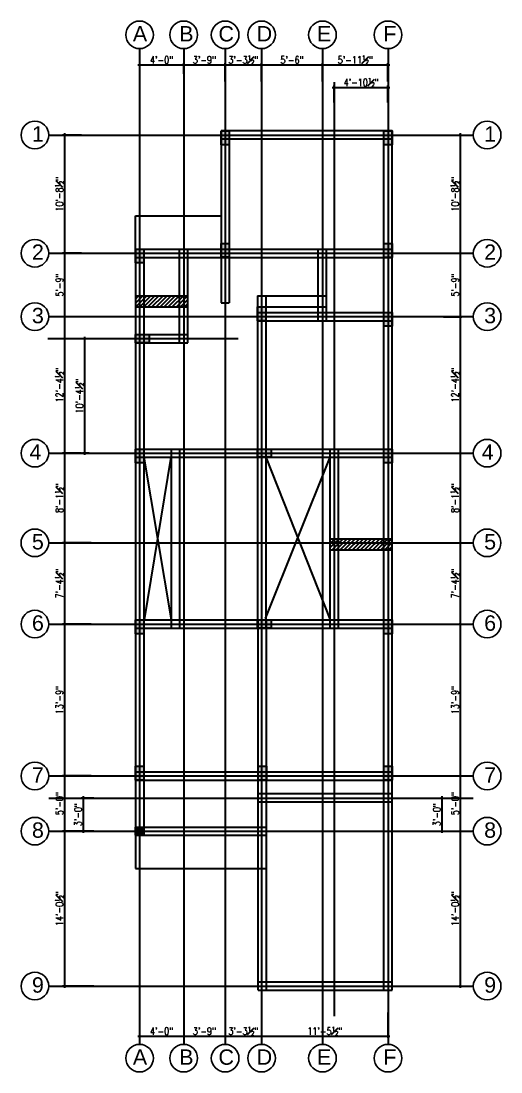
# Model space of a CAD drawing. Header units: inches. Extents: x 3365147 to 3374664, y 1380917 to 1384908.
# Drawn here: x 3368922 to 3369443, y 1382703 to 1383846 of the extents above; entities that cross this region are included whole.
import ezdxf

# ---------------------------------------------------------------- set-up
doc = ezdxf.new("R2010")
doc.units = ezdxf.units.IN
doc.header["$LTSCALE"] = 18
doc.header["$MEASUREMENT"] = 0
doc.header["$PDSIZE"] = -1
doc.layers.add('WALL-00_BC', color=7, linetype='Continuous', lineweight=30)
doc.styles.add('RS', font='romans.shx', dxfattribs={"width": 0.8})
doc.styles.get("Standard").update_dxf_attribs({"font": 'arial.ttf'})
doc.dimstyles.new('Copy of rpn3', dxfattribs={"dimtxt": 8, "dimasz": 2, "dimexe": 2, "dimexo": 1.25, "dimgap": 0.6, "dimtad": 1, "dimdec": 1, "dimzin": 3, "dimdsep": 46, "dimlunit": 4, "dimtxsty": 'RS', "dimblk": 'ARCHTICK', "dimblk1": 'ARCHTICK', "dimblk2": 'ARCHTICK', "dimcen": 7.5, "dimdle": 2, "dimclrd": 5, "dimclre": 5, "dimclrt": 7, "dimadec": 0, "dimazin": 0, "dimtfac": 0.6, "dimtdec": 1, "dimtix": 1, "dimtmove": 1, "dimatfit": 3, "dimldrblk": 'OPEN90', "dimfxl": 0, "dimfrac": 1, "dimtolj": 1, "dimtzin": 0, "dimlwd": -1, "dimlwe": -1, "dimarcsym": 0})
pattern_1 = [(45, (-4490.4643, 3e-09), (-2.2097086912, 2.2097086912), [])]

# ---------------------------------------------------------------- blocks, each defined once
blk = doc.blocks.new('gdfgfdfd')
at = {"layer": 'WALL-00_BC'}
h = blk.add_hatch(color=3, dxfattribs=at)
h.dxf.hatch_style = 1
h.paths.add_polyline_path([(3371811, 1383039.7), (3371820, 1383039.7), (3371820, 1383054.7), (3371811, 1383054.7)])
at = {"layer": 'WALL-00_BC', "color": 3}
blk.add_lwpolyline([(3371811, 1383054.7), (3371820, 1383054.7), (3371820, 1383039.7), (3371811, 1383039.7)], close=True, dxfattribs=at)
blk = doc.blocks.new('adsssadsad')
at = {"layer": 'WALL-00_BC'}
for p in [(-260, 671.7), (-83, 671.7), (-353, 543.2), (-260, 549.2), (-83, 549.1), (-220.4, 480.2), (-83, 474.2), (-353, 325.7), (-83, 325.7), (-353, 139.8), (-83, 139.8), (-353, -19.4), (-219.5, -19.4), (-83, -19.4)]:
    blk.add_blockref('gdfgfdfd', p, dxfattribs=at)
for p, rotation in [((1988418.3, 4755315.8), 270), ((4754645.2, -1988439.6), 90), ((4754645.2, -1988625.5), 90)]:
    blk.add_blockref('gdfgfdfd', p, dxfattribs=dict(at, rotation=rotation))
blk = doc.blocks.new('_ArchTick')
at = {"color": 0, "linetype": 'ByBlock', "const_width": 0.15}
blk.add_lwpolyline([(-0.5, -0.5), (0.5, 0.5)], dxfattribs=at)
blk = doc.blocks.new('*D354')
at = {"layer": 'Defpoints', "color": 0, "transparency": 16777216}
for p in [(3369050.3, 1383799), (3369098.3, 1383799), (3369098.3, 1383798.1)]:
    blk.add_point(p, dxfattribs=at)
at = {"layer": 'WALL-00_BC', "color": 5, "transparency": 16777216}
for p, q in [((3369048.3, 1383798.1), (3369100.3, 1383798.1)), ((3369050.3, 1383797.8), (3369050.3, 1383796.1)), ((3369098.3, 1383797.8), (3369098.3, 1383796.1))]:
    blk.add_line(p, q, dxfattribs=at)
at = {"layer": 'WALL-00_BC', "color": 5, "transparency": 16777216, "xscale": 2, "yscale": 2, "zscale": 2, "rotation": 180}
blk.add_blockref('_ArchTick', (3369050.3, 1383798.1), dxfattribs=at)
at = {"layer": 'WALL-00_BC', "color": 5, "transparency": 16777216, "xscale": 2, "yscale": 2, "zscale": 2}
blk.add_blockref('_ArchTick', (3369098.3, 1383798.1), dxfattribs=at)
at = {"layer": 'WALL-00_BC', "color": 7, "transparency": 16777216, "insert": (3369074.3, 1383803.5), "char_height": 8, "attachment_point": 5, "style": 'RS'}
blk.add_mtext('\\A1;4\'-0"', dxfattribs=at)
blk = doc.blocks.new('_Open90')
at = {"color": 0, "linetype": 'ByBlock', "lineweight": -2}
for p, q in [((0, 0), (-1, 0)), ((-0.5, 0.5), (0, 0)), ((0, 0), (-0.5, -0.5))]:
    blk.add_line(p, q, dxfattribs=at)
blk = doc.blocks.new('*D355')
at = {"layer": 'Defpoints', "color": 0, "transparency": 16777216}
for p in [(3369143.3, 1383798.1), (3369098.3, 1383787.2), (3369143.3, 1383787.2)]:
    blk.add_point(p, dxfattribs=at)
at = {"layer": 'WALL-00_BC', "color": 5, "transparency": 16777216}
for p, q in [((3369098.3, 1383788.5), (3369098.3, 1383800.1)), ((3369143.3, 1383788.5), (3369143.3, 1383800.1)), ((3369096.3, 1383798.1), (3369145.3, 1383798.1))]:
    blk.add_line(p, q, dxfattribs=at)
at = {"layer": 'WALL-00_BC', "color": 5, "transparency": 16777216, "xscale": 2, "yscale": 2, "zscale": 2, "rotation": 180}
blk.add_blockref('_ArchTick', (3369098.3, 1383798.1), dxfattribs=at)
at = {"layer": 'WALL-00_BC', "color": 5, "transparency": 16777216, "xscale": 2, "yscale": 2, "zscale": 2}
blk.add_blockref('_ArchTick', (3369143.3, 1383798.1), dxfattribs=at)
at = {"layer": 'WALL-00_BC', "color": 7, "transparency": 16777216, "insert": (3369120.8, 1383803.5), "char_height": 8, "attachment_point": 5, "style": 'RS'}
blk.add_mtext('\\A1;3\'-9"', dxfattribs=at)
blk = doc.blocks.new('*D356')
at = {"layer": 'Defpoints', "color": 0, "transparency": 16777216}
for p in [(3369182.9, 1383798.1), (3369143.3, 1383778.9), (3369182.9, 1383778.9)]:
    blk.add_point(p, dxfattribs=at)
at = {"layer": 'WALL-00_BC', "color": 5, "transparency": 16777216}
for p, q in [((3369143.3, 1383780.1), (3369143.3, 1383800.1)), ((3369182.9, 1383780.1), (3369182.9, 1383800.1)), ((3369141.3, 1383798.1), (3369184.9, 1383798.1))]:
    blk.add_line(p, q, dxfattribs=at)
at = {"layer": 'WALL-00_BC', "color": 5, "transparency": 16777216, "xscale": 2, "yscale": 2, "zscale": 2, "rotation": 180}
blk.add_blockref('_ArchTick', (3369143.3, 1383798.1), dxfattribs=at)
at = {"layer": 'WALL-00_BC', "color": 5, "transparency": 16777216, "xscale": 2, "yscale": 2, "zscale": 2}
blk.add_blockref('_ArchTick', (3369182.9, 1383798.1), dxfattribs=at)
at = {"layer": 'WALL-00_BC', "color": 7, "transparency": 16777216, "insert": (3369163.1, 1383803.5), "char_height": 8, "attachment_point": 5, "style": 'RS'}
blk.add_mtext('\\A1;3\'-3{\\H0.6x;\\S1#2;}"', dxfattribs=at)
blk = doc.blocks.new('*D357')
at = {"layer": 'Defpoints', "color": 0, "transparency": 16777216}
for p in [(3369249.1, 1383798.1), (3369182.9, 1383778.9), (3369249.1, 1383778.9)]:
    blk.add_point(p, dxfattribs=at)
at = {"layer": 'WALL-00_BC', "color": 5, "transparency": 16777216}
for p, q in [((3369182.9, 1383780.1), (3369182.9, 1383800.1)), ((3369249.1, 1383780.1), (3369249.1, 1383800.1)), ((3369180.9, 1383798.1), (3369251.1, 1383798.1))]:
    blk.add_line(p, q, dxfattribs=at)
at = {"layer": 'WALL-00_BC', "color": 5, "transparency": 16777216, "xscale": 2, "yscale": 2, "zscale": 2, "rotation": 180}
blk.add_blockref('_ArchTick', (3369182.9, 1383798.1), dxfattribs=at)
at = {"layer": 'WALL-00_BC', "color": 5, "transparency": 16777216, "xscale": 2, "yscale": 2, "zscale": 2}
blk.add_blockref('_ArchTick', (3369249.1, 1383798.1), dxfattribs=at)
at = {"layer": 'WALL-00_BC', "color": 7, "transparency": 16777216, "insert": (3369216, 1383803.5), "char_height": 8, "attachment_point": 5, "style": 'RS'}
blk.add_mtext('\\A1;5\'-6"', dxfattribs=at)
blk = doc.blocks.new('*D358')
at = {"layer": 'Defpoints', "color": 0, "transparency": 16777216}
for p in [(3369320.3, 1383798.1), (3369249.1, 1383778.9), (3369320.3, 1383778.9)]:
    blk.add_point(p, dxfattribs=at)
at = {"layer": 'WALL-00_BC', "color": 5, "transparency": 16777216}
for p, q in [((3369249.1, 1383780.1), (3369249.1, 1383800.1)), ((3369320.3, 1383780.1), (3369320.3, 1383800.1)), ((3369247.1, 1383798.1), (3369322.3, 1383798.1))]:
    blk.add_line(p, q, dxfattribs=at)
at = {"layer": 'WALL-00_BC', "color": 5, "transparency": 16777216, "xscale": 2, "yscale": 2, "zscale": 2, "rotation": 180}
blk.add_blockref('_ArchTick', (3369249.1, 1383798.1), dxfattribs=at)
at = {"layer": 'WALL-00_BC', "color": 5, "transparency": 16777216, "xscale": 2, "yscale": 2, "zscale": 2}
blk.add_blockref('_ArchTick', (3369320.3, 1383798.1), dxfattribs=at)
at = {"layer": 'WALL-00_BC', "color": 7, "transparency": 16777216, "insert": (3369284.7, 1383803.5), "char_height": 8, "attachment_point": 5, "style": 'RS'}
blk.add_mtext('\\A1;5\'-11{\\H0.6x;\\S1#2;}"', dxfattribs=at)
blk = doc.blocks.new('*D359')
at = {"layer": 'Defpoints', "color": 0, "transparency": 16777216}
for p in [(3369320.3, 1383773.7), (3369261.8, 1383756.1), (3369320.3, 1383756.1)]:
    blk.add_point(p, dxfattribs=at)
at = {"layer": 'WALL-00_BC', "color": 5, "transparency": 16777216}
for p, q in [((3369259.8, 1383773.7), (3369322.3, 1383773.7)), ((3369261.8, 1383757.3), (3369261.8, 1383775.7)), ((3369320.3, 1383757.3), (3369320.3, 1383775.7))]:
    blk.add_line(p, q, dxfattribs=at)
at = {"layer": 'WALL-00_BC', "color": 5, "transparency": 16777216, "xscale": 2, "yscale": 2, "zscale": 2, "rotation": 180}
blk.add_blockref('_ArchTick', (3369261.8, 1383773.7), dxfattribs=at)
at = {"layer": 'WALL-00_BC', "color": 5, "transparency": 16777216, "xscale": 2, "yscale": 2, "zscale": 2}
blk.add_blockref('_ArchTick', (3369320.3, 1383773.7), dxfattribs=at)
at = {"layer": 'WALL-00_BC', "color": 7, "transparency": 16777216, "insert": (3369291.1, 1383779.1), "char_height": 8, "attachment_point": 5, "style": 'RS'}
blk.add_mtext('\\A1;4\'-10{\\H0.6x;\\S1#2;}"', dxfattribs=at)
blk = doc.blocks.new('*D360')
at = {"layer": 'Defpoints', "color": 0, "transparency": 16777216}
for p in [(3369050.3, 1382753.2), (3369098.3, 1382753.2), (3369098.3, 1382741.9)]:
    blk.add_point(p, dxfattribs=at)
at = {"layer": 'WALL-00_BC', "color": 5, "transparency": 16777216}
for p, q in [((3369050.3, 1382751.9), (3369050.3, 1382739.9)), ((3369098.3, 1382751.9), (3369098.3, 1382739.9)), ((3369048.3, 1382741.9), (3369100.3, 1382741.9))]:
    blk.add_line(p, q, dxfattribs=at)
at = {"layer": 'WALL-00_BC', "color": 5, "transparency": 16777216, "xscale": 2, "yscale": 2, "zscale": 2, "rotation": 180}
blk.add_blockref('_ArchTick', (3369050.3, 1382741.9), dxfattribs=at)
at = {"layer": 'WALL-00_BC', "color": 5, "transparency": 16777216, "xscale": 2, "yscale": 2, "zscale": 2}
blk.add_blockref('_ArchTick', (3369098.3, 1382741.9), dxfattribs=at)
at = {"layer": 'WALL-00_BC', "color": 7, "transparency": 16777216, "insert": (3369074.3, 1382747.3), "char_height": 8, "attachment_point": 5, "style": 'RS'}
blk.add_mtext('\\A1;4\'-0"', dxfattribs=at)
blk = doc.blocks.new('*D361')
at = {"layer": 'Defpoints', "color": 0, "transparency": 16777216}
for p in [(3369098.3, 1382764.7), (3369143.3, 1382764.7), (3369143.3, 1382741.9)]:
    blk.add_point(p, dxfattribs=at)
at = {"layer": 'WALL-00_BC', "color": 5, "transparency": 16777216}
for p, q in [((3369098.3, 1382763.5), (3369098.3, 1382739.9)), ((3369143.3, 1382763.5), (3369143.3, 1382739.9)), ((3369096.3, 1382741.9), (3369145.3, 1382741.9))]:
    blk.add_line(p, q, dxfattribs=at)
at = {"layer": 'WALL-00_BC', "color": 5, "transparency": 16777216, "xscale": 2, "yscale": 2, "zscale": 2, "rotation": 180}
blk.add_blockref('_ArchTick', (3369098.3, 1382741.9), dxfattribs=at)
at = {"layer": 'WALL-00_BC', "color": 5, "transparency": 16777216, "xscale": 2, "yscale": 2, "zscale": 2}
blk.add_blockref('_ArchTick', (3369143.3, 1382741.9), dxfattribs=at)
at = {"layer": 'WALL-00_BC', "color": 7, "transparency": 16777216, "insert": (3369120.8, 1382747.3), "char_height": 8, "attachment_point": 5, "style": 'RS'}
blk.add_mtext('\\A1;3\'-9"', dxfattribs=at)
blk = doc.blocks.new('*D362')
at = {"layer": 'Defpoints', "color": 0, "transparency": 16777216}
for p in [(3369143.3, 1382770.5), (3369182.9, 1382770.5), (3369182.9, 1382741.9)]:
    blk.add_point(p, dxfattribs=at)
at = {"layer": 'WALL-00_BC', "color": 5, "transparency": 16777216}
for p, q in [((3369143.3, 1382769.2), (3369143.3, 1382739.9)), ((3369182.9, 1382769.2), (3369182.9, 1382739.9)), ((3369141.3, 1382741.9), (3369184.9, 1382741.9))]:
    blk.add_line(p, q, dxfattribs=at)
at = {"layer": 'WALL-00_BC', "color": 5, "transparency": 16777216, "xscale": 2, "yscale": 2, "zscale": 2, "rotation": 180}
blk.add_blockref('_ArchTick', (3369143.3, 1382741.9), dxfattribs=at)
at = {"layer": 'WALL-00_BC', "color": 5, "transparency": 16777216, "xscale": 2, "yscale": 2, "zscale": 2}
blk.add_blockref('_ArchTick', (3369182.9, 1382741.9), dxfattribs=at)
at = {"layer": 'WALL-00_BC', "color": 7, "transparency": 16777216, "insert": (3369163.1, 1382747.3), "char_height": 8, "attachment_point": 5, "style": 'RS'}
blk.add_mtext('\\A1;3\'-3{\\H0.6x;\\S1#2;}"', dxfattribs=at)
blk = doc.blocks.new('*D363')
at = {"layer": 'Defpoints', "color": 0, "transparency": 16777216}
for p in [(3369182.9, 1382769), (3369320.3, 1382769), (3369320.3, 1382741.9)]:
    blk.add_point(p, dxfattribs=at)
at = {"layer": 'WALL-00_BC', "color": 5, "transparency": 16777216}
for p, q in [((3369182.9, 1382767.7), (3369182.9, 1382739.9)), ((3369320.3, 1382767.7), (3369320.3, 1382739.9)), ((3369180.9, 1382741.9), (3369322.3, 1382741.9))]:
    blk.add_line(p, q, dxfattribs=at)
at = {"layer": 'WALL-00_BC', "color": 5, "transparency": 16777216, "xscale": 2, "yscale": 2, "zscale": 2, "rotation": 180}
blk.add_blockref('_ArchTick', (3369182.9, 1382741.9), dxfattribs=at)
at = {"layer": 'WALL-00_BC', "color": 5, "transparency": 16777216, "xscale": 2, "yscale": 2, "zscale": 2}
blk.add_blockref('_ArchTick', (3369320.3, 1382741.9), dxfattribs=at)
at = {"layer": 'WALL-00_BC', "color": 7, "transparency": 16777216, "insert": (3369251.6, 1382747.3), "char_height": 8, "attachment_point": 5, "style": 'RS'}
blk.add_mtext('\\A1;11\'-5{\\H0.6x;\\S1#2;}"', dxfattribs=at)
blk = doc.blocks.new('*D364')
at = {"layer": 'Defpoints', "color": 0, "transparency": 16777216}
for p in [(3368988.4, 1383721.9), (3368968.7, 1383593.3), (3368988.4, 1383593.3)]:
    blk.add_point(p, dxfattribs=at)
at = {"layer": 'WALL-00_BC', "color": 5, "transparency": 16777216}
for p, q in [((3368987.1, 1383721.9), (3368966.7, 1383721.9)), ((3368968.7, 1383723.9), (3368968.7, 1383591.3)), ((3368987.1, 1383593.3), (3368966.7, 1383593.3))]:
    blk.add_line(p, q, dxfattribs=at)
at = {"layer": 'WALL-00_BC', "color": 5, "transparency": 16777216, "xscale": 2, "yscale": 2, "zscale": 2}
for p, rotation in [((3368968.7, 1383721.9), 90), ((3368968.7, 1383593.3), 270)]:
    blk.add_blockref('_ArchTick', p, dxfattribs=dict(at, rotation=rotation))
at = {"layer": 'WALL-00_BC', "color": 7, "transparency": 16777216, "insert": (3368963.3, 1383657.6), "char_height": 8, "attachment_point": 5, "rotation": 90, "style": 'RS'}
blk.add_mtext('\\A1;10\'-8{\\H0.6x;\\S1#2;}"', dxfattribs=at)
blk = doc.blocks.new('*D365')
at = {"layer": 'Defpoints', "color": 0, "transparency": 16777216}
for p in [(3368988.4, 1383593.3), (3368968.7, 1383524.3), (3368988.4, 1383524.3)]:
    blk.add_point(p, dxfattribs=at)
at = {"layer": 'WALL-00_BC', "color": 5, "transparency": 16777216}
for p, q in [((3368968.7, 1383595.3), (3368968.7, 1383522.3)), ((3368987.1, 1383593.3), (3368966.7, 1383593.3)), ((3368987.1, 1383524.3), (3368966.7, 1383524.3))]:
    blk.add_line(p, q, dxfattribs=at)
at = {"layer": 'WALL-00_BC', "color": 5, "transparency": 16777216, "xscale": 2, "yscale": 2, "zscale": 2}
for p, rotation in [((3368968.7, 1383593.3), 90), ((3368968.7, 1383524.3), 270)]:
    blk.add_blockref('_ArchTick', p, dxfattribs=dict(at, rotation=rotation))
at = {"layer": 'WALL-00_BC', "color": 7, "transparency": 16777216, "insert": (3368963.4, 1383558.8), "char_height": 8, "attachment_point": 5, "rotation": 90, "style": 'RS'}
blk.add_mtext('\\A1;5\'-9"', dxfattribs=at)
blk = doc.blocks.new('*D366')
at = {"layer": 'Defpoints', "color": 0, "transparency": 16777216}
for p in [(3368988.4, 1383524.3), (3368968.7, 1383375.9), (3368988.4, 1383375.9)]:
    blk.add_point(p, dxfattribs=at)
at = {"layer": 'WALL-00_BC', "color": 5, "transparency": 16777216}
for p, q in [((3368968.7, 1383526.3), (3368968.7, 1383373.9)), ((3368987.1, 1383524.3), (3368966.7, 1383524.3)), ((3368987.1, 1383375.9), (3368966.7, 1383375.9))]:
    blk.add_line(p, q, dxfattribs=at)
at = {"layer": 'WALL-00_BC', "color": 5, "transparency": 16777216, "xscale": 2, "yscale": 2, "zscale": 2}
for p, rotation in [((3368968.7, 1383524.3), 90), ((3368968.7, 1383375.9), 270)]:
    blk.add_blockref('_ArchTick', p, dxfattribs=dict(at, rotation=rotation))
at = {"layer": 'WALL-00_BC', "color": 7, "transparency": 16777216, "insert": (3368963.3, 1383450.1), "char_height": 8, "attachment_point": 5, "rotation": 90, "style": 'RS'}
blk.add_mtext('\\A1;12\'-4{\\H0.6x;\\S1#2;}"', dxfattribs=at)
blk = doc.blocks.new('*D367')
at = {"layer": 'Defpoints', "color": 0, "transparency": 16777216}
for p in [(3368988.4, 1383375.9), (3368968.7, 1383278.4), (3368988.4, 1383278.4)]:
    blk.add_point(p, dxfattribs=at)
at = {"layer": 'WALL-00_BC', "color": 5, "transparency": 16777216}
for p, q in [((3368968.7, 1383377.9), (3368968.7, 1383276.4)), ((3368987.1, 1383375.9), (3368966.7, 1383375.9)), ((3368987.1, 1383278.4), (3368966.7, 1383278.4))]:
    blk.add_line(p, q, dxfattribs=at)
at = {"layer": 'WALL-00_BC', "color": 5, "transparency": 16777216, "xscale": 2, "yscale": 2, "zscale": 2}
for p, rotation in [((3368968.7, 1383375.9), 90), ((3368968.7, 1383278.4), 270)]:
    blk.add_blockref('_ArchTick', p, dxfattribs=dict(at, rotation=rotation))
at = {"layer": 'WALL-00_BC', "color": 7, "transparency": 16777216, "insert": (3368963.3, 1383327.1), "char_height": 8, "attachment_point": 5, "rotation": 90, "style": 'RS'}
blk.add_mtext('\\A1;8\'-1{\\H0.6x;\\S1#2;}"', dxfattribs=at)
blk = doc.blocks.new('*D368')
at = {"layer": 'Defpoints', "color": 0, "transparency": 16777216}
for p in [(3368996.7, 1383500.4), (3368990.4, 1383375.9), (3368996.7, 1383375.9)]:
    blk.add_point(p, dxfattribs=at)
at = {"layer": 'WALL-00_BC', "color": 5, "transparency": 16777216}
for p, q in [((3368995.4, 1383500.4), (3368988.4, 1383500.4)), ((3368990.4, 1383502.4), (3368990.4, 1383373.9)), ((3368995.4, 1383375.9), (3368988.4, 1383375.9))]:
    blk.add_line(p, q, dxfattribs=at)
at = {"layer": 'WALL-00_BC', "color": 5, "transparency": 16777216, "xscale": 2, "yscale": 2, "zscale": 2}
for p, rotation in [((3368990.4, 1383500.4), 90), ((3368990.4, 1383375.9), 270)]:
    blk.add_blockref('_ArchTick', p, dxfattribs=dict(at, rotation=rotation))
at = {"layer": 'WALL-00_BC', "color": 7, "transparency": 16777216, "insert": (3368985, 1383438.1), "char_height": 8, "attachment_point": 5, "rotation": 90, "style": 'RS'}
blk.add_mtext('\\A1;10\'-4{\\H0.6x;\\S1#2;}"', dxfattribs=at)
blk = doc.blocks.new('*D369')
at = {"layer": 'Defpoints', "color": 0, "transparency": 16777216}
for p in [(3368999, 1383278.4), (3368968.7, 1383190), (3368999, 1383190)]:
    blk.add_point(p, dxfattribs=at)
at = {"layer": 'WALL-00_BC', "color": 5, "transparency": 16777216}
for p, q in [((3368997.7, 1383278.4), (3368966.7, 1383278.4)), ((3368968.7, 1383280.4), (3368968.7, 1383188)), ((3368997.7, 1383190), (3368966.7, 1383190))]:
    blk.add_line(p, q, dxfattribs=at)
at = {"layer": 'WALL-00_BC', "color": 5, "transparency": 16777216, "xscale": 2, "yscale": 2, "zscale": 2}
for p, rotation in [((3368968.7, 1383278.4), 90), ((3368968.7, 1383190), 270)]:
    blk.add_blockref('_ArchTick', p, dxfattribs=dict(at, rotation=rotation))
at = {"layer": 'WALL-00_BC', "color": 7, "transparency": 16777216, "insert": (3368963.3, 1383234.2), "char_height": 8, "attachment_point": 5, "rotation": 90, "style": 'RS'}
blk.add_mtext('\\A1;7\'-4{\\H0.6x;\\S1#2;}"', dxfattribs=at)
blk = doc.blocks.new('*D370')
at = {"layer": 'Defpoints', "color": 0, "transparency": 16777216}
for p in [(3368999, 1383190), (3368968.7, 1383024.8), (3368999, 1383024.8)]:
    blk.add_point(p, dxfattribs=at)
at = {"layer": 'WALL-00_BC', "color": 5, "transparency": 16777216}
for p, q in [((3368997.7, 1383190), (3368966.7, 1383190)), ((3368968.7, 1383192), (3368968.7, 1383022.8)), ((3368997.7, 1383024.8), (3368966.7, 1383024.8))]:
    blk.add_line(p, q, dxfattribs=at)
at = {"layer": 'WALL-00_BC', "color": 5, "transparency": 16777216, "xscale": 2, "yscale": 2, "zscale": 2}
for p, rotation in [((3368968.7, 1383190), 90), ((3368968.7, 1383024.8), 270)]:
    blk.add_blockref('_ArchTick', p, dxfattribs=dict(at, rotation=rotation))
at = {"layer": 'WALL-00_BC', "color": 7, "transparency": 16777216, "insert": (3368963.4, 1383107.4), "char_height": 8, "attachment_point": 5, "rotation": 90, "style": 'RS'}
blk.add_mtext('\\A1;13\'-9"', dxfattribs=at)
blk = doc.blocks.new('*D371')
at = {"layer": 'Defpoints', "color": 0, "transparency": 16777216}
for p in [(3368999, 1383024.8), (3368968.7, 1382964.8), (3368999, 1382964.8)]:
    blk.add_point(p, dxfattribs=at)
at = {"layer": 'WALL-00_BC', "color": 5, "transparency": 16777216}
for p, q in [((3368997.7, 1383024.8), (3368966.7, 1383024.8)), ((3368968.7, 1383026.8), (3368968.7, 1382962.8)), ((3368997.7, 1382964.8), (3368966.7, 1382964.8))]:
    blk.add_line(p, q, dxfattribs=at)
at = {"layer": 'WALL-00_BC', "color": 5, "transparency": 16777216, "xscale": 2, "yscale": 2, "zscale": 2}
for p, rotation in [((3368968.7, 1383024.8), 90), ((3368968.7, 1382964.8), 270)]:
    blk.add_blockref('_ArchTick', p, dxfattribs=dict(at, rotation=rotation))
at = {"layer": 'WALL-00_BC', "color": 7, "transparency": 16777216, "insert": (3368963.4, 1382994.8), "char_height": 8, "attachment_point": 5, "rotation": 90, "style": 'RS'}
blk.add_mtext('\\A1;5\'-0"', dxfattribs=at)
blk = doc.blocks.new('*D372')
at = {"layer": 'Defpoints', "color": 0, "transparency": 16777216}
for p in [(3369001.8, 1383000.8), (3368988.9, 1382964.8), (3369001.8, 1382964.8)]:
    blk.add_point(p, dxfattribs=at)
at = {"layer": 'WALL-00_BC', "color": 5, "transparency": 16777216}
for p, q in [((3369000.5, 1383000.8), (3368986.9, 1383000.8)), ((3368988.9, 1383002.8), (3368988.9, 1382962.8)), ((3369000.5, 1382964.8), (3368986.9, 1382964.8))]:
    blk.add_line(p, q, dxfattribs=at)
at = {"layer": 'WALL-00_BC', "color": 5, "transparency": 16777216, "xscale": 2, "yscale": 2, "zscale": 2}
for p, rotation in [((3368988.9, 1383000.8), 90), ((3368988.9, 1382964.8), 270)]:
    blk.add_blockref('_ArchTick', p, dxfattribs=dict(at, rotation=rotation))
at = {"layer": 'WALL-00_BC', "color": 7, "transparency": 16777216, "insert": (3368983.5, 1382982.8), "char_height": 8, "attachment_point": 5, "rotation": 90, "style": 'RS'}
blk.add_mtext('\\A1;3\'-0"', dxfattribs=at)
blk = doc.blocks.new('*D373')
at = {"layer": 'Defpoints', "color": 0, "transparency": 16777216}
for p in [(3369001.8, 1382964.8), (3368968.7, 1382796.3), (3369001.8, 1382796.3)]:
    blk.add_point(p, dxfattribs=at)
at = {"layer": 'WALL-00_BC', "color": 5, "transparency": 16777216}
for p, q in [((3368968.7, 1382966.8), (3368968.7, 1382794.3)), ((3369000.5, 1382964.8), (3368966.7, 1382964.8)), ((3369000.5, 1382796.3), (3368966.7, 1382796.3))]:
    blk.add_line(p, q, dxfattribs=at)
at = {"layer": 'WALL-00_BC', "color": 5, "transparency": 16777216, "xscale": 2, "yscale": 2, "zscale": 2}
for p, rotation in [((3368968.7, 1382964.8), 90), ((3368968.7, 1382796.3), 270)]:
    blk.add_blockref('_ArchTick', p, dxfattribs=dict(at, rotation=rotation))
at = {"layer": 'WALL-00_BC', "color": 7, "transparency": 16777216, "insert": (3368963.3, 1382880.6), "char_height": 8, "attachment_point": 5, "rotation": 90, "style": 'RS'}
blk.add_mtext('\\A1;14\'-0{\\H0.6x;\\S1#2;}"', dxfattribs=at)
blk = doc.blocks.new('*D374')
at = {"layer": 'Defpoints', "color": 0, "transparency": 16777216}
for p in [(3369379.4, 1383721.9), (3369379.4, 1383593.3), (3369398.6, 1383593.3)]:
    blk.add_point(p, dxfattribs=at)
at = {"layer": 'WALL-00_BC', "color": 5, "transparency": 16777216}
for p, q in [((3369380.7, 1383721.9), (3369400.6, 1383721.9)), ((3369398.6, 1383723.9), (3369398.6, 1383591.3)), ((3369380.7, 1383593.3), (3369400.6, 1383593.3))]:
    blk.add_line(p, q, dxfattribs=at)
at = {"layer": 'WALL-00_BC', "color": 5, "transparency": 16777216, "xscale": 2, "yscale": 2, "zscale": 2}
for p, rotation in [((3369398.6, 1383721.9), 90), ((3369398.6, 1383593.3), 270)]:
    blk.add_blockref('_ArchTick', p, dxfattribs=dict(at, rotation=rotation))
at = {"layer": 'WALL-00_BC', "color": 7, "transparency": 16777216, "insert": (3369393.2, 1383657.6), "char_height": 8, "attachment_point": 5, "rotation": 90, "style": 'RS'}
blk.add_mtext('\\A1;10\'-8{\\H0.6x;\\S1#2;}"', dxfattribs=at)
blk = doc.blocks.new('*D375')
at = {"layer": 'Defpoints', "color": 0, "transparency": 16777216}
for p in [(3369379.4, 1383593.3), (3369379.4, 1383524.3), (3369398.6, 1383524.3)]:
    blk.add_point(p, dxfattribs=at)
at = {"layer": 'WALL-00_BC', "color": 5, "transparency": 16777216}
for p, q in [((3369398.6, 1383595.3), (3369398.6, 1383522.3)), ((3369380.7, 1383593.3), (3369400.6, 1383593.3)), ((3369380.7, 1383524.3), (3369400.6, 1383524.3))]:
    blk.add_line(p, q, dxfattribs=at)
at = {"layer": 'WALL-00_BC', "color": 5, "transparency": 16777216, "xscale": 2, "yscale": 2, "zscale": 2}
for p, rotation in [((3369398.6, 1383593.3), 90), ((3369398.6, 1383524.3), 270)]:
    blk.add_blockref('_ArchTick', p, dxfattribs=dict(at, rotation=rotation))
at = {"layer": 'WALL-00_BC', "color": 7, "transparency": 16777216, "insert": (3369393.3, 1383558.8), "char_height": 8, "attachment_point": 5, "rotation": 90, "style": 'RS'}
blk.add_mtext('\\A1;5\'-9"', dxfattribs=at)
blk = doc.blocks.new('*D376')
at = {"layer": 'Defpoints', "color": 0, "transparency": 16777216}
for p in [(3369379.4, 1383524.3), (3369379.4, 1383375.9), (3369398.6, 1383375.9)]:
    blk.add_point(p, dxfattribs=at)
at = {"layer": 'WALL-00_BC', "color": 5, "transparency": 16777216}
for p, q in [((3369398.6, 1383526.3), (3369398.6, 1383373.9)), ((3369380.7, 1383524.3), (3369400.6, 1383524.3)), ((3369380.7, 1383375.9), (3369400.6, 1383375.9))]:
    blk.add_line(p, q, dxfattribs=at)
at = {"layer": 'WALL-00_BC', "color": 5, "transparency": 16777216, "xscale": 2, "yscale": 2, "zscale": 2}
for p, rotation in [((3369398.6, 1383524.3), 90), ((3369398.6, 1383375.9), 270)]:
    blk.add_blockref('_ArchTick', p, dxfattribs=dict(at, rotation=rotation))
at = {"layer": 'WALL-00_BC', "color": 7, "transparency": 16777216, "insert": (3369393.2, 1383450.1), "char_height": 8, "attachment_point": 5, "rotation": 90, "style": 'RS'}
blk.add_mtext('\\A1;12\'-4{\\H0.6x;\\S1#2;}"', dxfattribs=at)
blk = doc.blocks.new('*D377')
at = {"layer": 'Defpoints', "color": 0, "transparency": 16777216}
for p in [(3369372.5, 1383375.9), (3369372.5, 1383278.4), (3369398.6, 1383278.4)]:
    blk.add_point(p, dxfattribs=at)
at = {"layer": 'WALL-00_BC', "color": 5, "transparency": 16777216}
for p, q in [((3369398.6, 1383377.9), (3369398.6, 1383276.4)), ((3369373.8, 1383375.9), (3369400.6, 1383375.9)), ((3369373.8, 1383278.4), (3369400.6, 1383278.4))]:
    blk.add_line(p, q, dxfattribs=at)
at = {"layer": 'WALL-00_BC', "color": 5, "transparency": 16777216, "xscale": 2, "yscale": 2, "zscale": 2}
for p, rotation in [((3369398.6, 1383375.9), 90), ((3369398.6, 1383278.4), 270)]:
    blk.add_blockref('_ArchTick', p, dxfattribs=dict(at, rotation=rotation))
at = {"layer": 'WALL-00_BC', "color": 7, "transparency": 16777216, "insert": (3369393.2, 1383327.1), "char_height": 8, "attachment_point": 5, "rotation": 90, "style": 'RS'}
blk.add_mtext('\\A1;8\'-1{\\H0.6x;\\S1#2;}"', dxfattribs=at)
blk = doc.blocks.new('*D378')
at = {"layer": 'Defpoints', "color": 0, "transparency": 16777216}
for p in [(3369372.5, 1383278.4), (3369372.5, 1383190), (3369398.6, 1383190)]:
    blk.add_point(p, dxfattribs=at)
at = {"layer": 'WALL-00_BC', "color": 5, "transparency": 16777216}
for p, q in [((3369373.8, 1383278.4), (3369400.6, 1383278.4)), ((3369398.6, 1383280.4), (3369398.6, 1383188)), ((3369373.8, 1383190), (3369400.6, 1383190))]:
    blk.add_line(p, q, dxfattribs=at)
at = {"layer": 'WALL-00_BC', "color": 5, "transparency": 16777216, "xscale": 2, "yscale": 2, "zscale": 2}
for p, rotation in [((3369398.6, 1383278.4), 90), ((3369398.6, 1383190), 270)]:
    blk.add_blockref('_ArchTick', p, dxfattribs=dict(at, rotation=rotation))
at = {"layer": 'WALL-00_BC', "color": 7, "transparency": 16777216, "insert": (3369393.2, 1383234.2), "char_height": 8, "attachment_point": 5, "rotation": 90, "style": 'RS'}
blk.add_mtext('\\A1;7\'-4{\\H0.6x;\\S1#2;}"', dxfattribs=at)
blk = doc.blocks.new('*D379')
at = {"layer": 'Defpoints', "color": 0, "transparency": 16777216}
for p in [(3369372.5, 1383190), (3369372.5, 1383024.8), (3369398.6, 1383024.8)]:
    blk.add_point(p, dxfattribs=at)
at = {"layer": 'WALL-00_BC', "color": 5, "transparency": 16777216}
for p, q in [((3369373.8, 1383190), (3369400.6, 1383190)), ((3369398.6, 1383192), (3369398.6, 1383022.8)), ((3369373.8, 1383024.8), (3369400.6, 1383024.8))]:
    blk.add_line(p, q, dxfattribs=at)
at = {"layer": 'WALL-00_BC', "color": 5, "transparency": 16777216, "xscale": 2, "yscale": 2, "zscale": 2}
for p, rotation in [((3369398.6, 1383190), 90), ((3369398.6, 1383024.8), 270)]:
    blk.add_blockref('_ArchTick', p, dxfattribs=dict(at, rotation=rotation))
at = {"layer": 'WALL-00_BC', "color": 7, "transparency": 16777216, "insert": (3369393.3, 1383107.4), "char_height": 8, "attachment_point": 5, "rotation": 90, "style": 'RS'}
blk.add_mtext('\\A1;13\'-9"', dxfattribs=at)
blk = doc.blocks.new('*D380')
at = {"layer": 'Defpoints', "color": 0, "transparency": 16777216}
for p in [(3369372.5, 1383024.8), (3369372.5, 1382964.8), (3369398.6, 1382964.8)]:
    blk.add_point(p, dxfattribs=at)
at = {"layer": 'WALL-00_BC', "color": 5, "transparency": 16777216}
for p, q in [((3369373.8, 1383024.8), (3369400.6, 1383024.8)), ((3369398.6, 1383026.8), (3369398.6, 1382962.8)), ((3369373.8, 1382964.8), (3369400.6, 1382964.8))]:
    blk.add_line(p, q, dxfattribs=at)
at = {"layer": 'WALL-00_BC', "color": 5, "transparency": 16777216, "xscale": 2, "yscale": 2, "zscale": 2}
for p, rotation in [((3369398.6, 1383024.8), 90), ((3369398.6, 1382964.8), 270)]:
    blk.add_blockref('_ArchTick', p, dxfattribs=dict(at, rotation=rotation))
at = {"layer": 'WALL-00_BC', "color": 7, "transparency": 16777216, "insert": (3369393.3, 1382994.8), "char_height": 8, "attachment_point": 5, "rotation": 90, "style": 'RS'}
blk.add_mtext('\\A1;5\'-0"', dxfattribs=at)
blk = doc.blocks.new('*D381')
at = {"layer": 'Defpoints', "color": 0, "transparency": 16777216}
for p in [(3369362.2, 1383000.8), (3369362.2, 1382964.8), (3369378.7, 1382964.8)]:
    blk.add_point(p, dxfattribs=at)
at = {"layer": 'WALL-00_BC', "color": 5, "transparency": 16777216}
for p, q in [((3369363.4, 1383000.8), (3369380.7, 1383000.8)), ((3369378.7, 1383002.8), (3369378.7, 1382962.8)), ((3369363.4, 1382964.8), (3369380.7, 1382964.8))]:
    blk.add_line(p, q, dxfattribs=at)
at = {"layer": 'WALL-00_BC', "color": 5, "transparency": 16777216, "xscale": 2, "yscale": 2, "zscale": 2}
for p, rotation in [((3369378.7, 1383000.8), 90), ((3369378.7, 1382964.8), 270)]:
    blk.add_blockref('_ArchTick', p, dxfattribs=dict(at, rotation=rotation))
at = {"layer": 'WALL-00_BC', "color": 7, "transparency": 16777216, "insert": (3369373.4, 1382982.8), "char_height": 8, "attachment_point": 5, "rotation": 90, "style": 'RS'}
blk.add_mtext('\\A1;3\'-0"', dxfattribs=at)
blk = doc.blocks.new('*D382')
at = {"layer": 'Defpoints', "color": 0, "transparency": 16777216}
for p in [(3369362.2, 1382964.8), (3369362.2, 1382796.3), (3369398.6, 1382796.3)]:
    blk.add_point(p, dxfattribs=at)
at = {"layer": 'WALL-00_BC', "color": 5, "transparency": 16777216}
for p, q in [((3369398.6, 1382966.8), (3369398.6, 1382794.3)), ((3369363.4, 1382964.8), (3369400.6, 1382964.8)), ((3369363.4, 1382796.3), (3369400.6, 1382796.3))]:
    blk.add_line(p, q, dxfattribs=at)
at = {"layer": 'WALL-00_BC', "color": 5, "transparency": 16777216, "xscale": 2, "yscale": 2, "zscale": 2}
for p, rotation in [((3369398.6, 1382964.8), 90), ((3369398.6, 1382796.3), 270)]:
    blk.add_blockref('_ArchTick', p, dxfattribs=dict(at, rotation=rotation))
at = {"layer": 'WALL-00_BC', "color": 7, "transparency": 16777216, "insert": (3369393.2, 1382880.6), "char_height": 8, "attachment_point": 5, "rotation": 90, "style": 'RS'}
blk.add_mtext('\\A1;14\'-0{\\H0.6x;\\S1#2;}"', dxfattribs=at)

msp = doc.modelspace()

# ---------------------------------------------------------------- hatches: boundary and pattern name
at = {"layer": 'WALL-00_BC'}
h = msp.add_hatch(dxfattribs=at)
h.set_pattern_fill('ANSI31', color=3, scale=25)
h.set_pattern_definition(pattern_1)
h.paths.add_polyline_path([(3369045.83476, 1383534.85708), (3369050.33475, 1383534.85708), (3369050.33475, 1383546.85708), (3369045.83476, 1383546.85708)])
h.paths.add_polyline_path([(3369050.33475, 1383534.85708), (3369054.83476, 1383534.85708), (3369054.83476, 1383546.85708), (3369050.33475, 1383546.85708)])
h.paths.add_polyline_path([(3369093.82772, 1383534.85708), (3369093.82556, 1383546.85708), (3369054.83476, 1383546.85708), (3369054.83476, 1383534.85708)])
h.paths.add_polyline_path([(3369093.82772, 1383534.85708), (3369098.31636, 1383534.85708), (3369098.31636, 1383546.85708), (3369093.82556, 1383546.85708)])
h.paths.add_polyline_path([(3369102.82556, 1383546.85708), (3369098.31636, 1383546.85708), (3369098.31636, 1383534.85708), (3369102.82772, 1383534.85708)])
h = msp.add_hatch(dxfattribs=at)
h.set_pattern_fill('ANSI31', color=3, scale=25)
h.set_pattern_definition(pattern_1)
h.paths.add_polyline_path([(3369261.83475, 1383278.38829), (3369261.83475, 1383282.86877), (3369257.33475, 1383282.86726), (3369257.33475, 1383278.38829)])
h.paths.add_polyline_path([(3369257.33475, 1383270.86726), (3369261.83475, 1383270.86877), (3369261.83475, 1383278.38829), (3369257.33475, 1383278.38829)])
h.paths.add_polyline_path([(3369261.83475, 1383270.86877), (3369266.33475, 1383270.87028), (3369266.33475, 1383278.38829), (3369261.83475, 1383278.38829)])
h.paths.add_polyline_path([(3369266.33475, 1383282.87028), (3369261.83475, 1383282.86877), (3369261.83475, 1383278.38829), (3369266.33475, 1383278.38829)])
h.paths.add_polyline_path([(3369266.33475, 1383282.87028), (3369266.33475, 1383278.38829), (3369315.83475, 1383278.38829), (3369315.83475, 1383282.8869)])
h.paths.add_polyline_path([(3369315.83475, 1383270.8869), (3369315.83475, 1383278.38829), (3369266.33475, 1383278.38829), (3369266.33475, 1383270.87028)])
h.paths.add_polyline_path([(3369315.83475, 1383278.38829), (3369320.33475, 1383278.38829), (3369320.33475, 1383282.88841), (3369315.83475, 1383282.8869)])
h.paths.add_polyline_path([(3369320.33475, 1383278.38829), (3369324.83475, 1383278.38829), (3369324.83475, 1383282.88992), (3369320.33475, 1383282.88841)])
h.paths.add_polyline_path([(3369320.33475, 1383270.88841), (3369324.83475, 1383270.88992), (3369324.83475, 1383278.38829), (3369320.33475, 1383278.38829)])
h.paths.add_polyline_path([(3369320.33475, 1383278.38829), (3369315.83475, 1383278.38829), (3369315.83475, 1383270.8869), (3369320.33475, 1383270.88841)])
h = msp.add_hatch(color=1, dxfattribs=at)
h.dxf.hatch_style = 1
h.paths.add_polyline_path([(3369045.83476, 1382969.28604), (3369045.83476, 1382960.28604), (3369054.83476, 1382960.28604), (3369054.83476, 1382969.28604)])

# ---------------------------------------------------------------- linework, layer by layer
at = {"color": 3, "lineweight": 25}
for centre in [(3369050.33475, 1383830.85649), (3369098.31636, 1383830.85649), (3369143.33475, 1383830.85649), (3369182.8992, 1383830.85649), (3369249.08475, 1383830.85649), (3369320.33475, 1383830.85649), (3368936.59634, 1383721.87027), (3369428.0305, 1383721.87027), (3368936.59634, 1383593.34447), (3369428.0305, 1383593.34447), (3368936.59634, 1383524.34285), (3369428.0305, 1383524.34285), (3368936.59634, 1383375.86806), (3369428.0305, 1383375.86806), (3368936.56666, 1383278.38829), (3369428.00082, 1383278.38829), (3368936.59634, 1383189.96785), (3369428.0305, 1383189.96785), (3368936.59634, 1383024.80427), (3369428.0305, 1383024.80427), (3368936.59634, 1382964.78441), (3369428.0305, 1382964.78441), (3368936.59634, 1382796.31568), (3369428.0305, 1382796.31568), (3369050.33475, 1382717.90783), (3369098.31636, 1382717.90783), (3369143.33475, 1382717.90783), (3369182.8992, 1382717.90783), (3369249.08475, 1382717.90783), (3369320.33475, 1382717.90783)]:
    msp.add_circle(centre, 15.02259, dxfattribs=at)
at = {"layer": 'WALL-00_BC', "color": 8}
for p, q in [((3369050.33475, 1383815.8339), (3369050.33475, 1382732.93042)), ((3369098.31636, 1383815.8339), (3369098.31636, 1382732.93042)), ((3369143.33475, 1383815.8339), (3369143.33475, 1382732.93042)), ((3369182.8992, 1383815.8339), (3369182.8992, 1382732.93042)), ((3369249.08475, 1383815.8339), (3369249.08475, 1382732.93042)), ((3369320.33475, 1383815.8339), (3369320.33475, 1382732.93042)), ((3369261.83475, 1383779.30105), (3369261.83475, 1382763.70834)), ((3368951.61893, 1383721.87027), (3369413.00791, 1383721.87027)), ((3368951.61893, 1383593.34447), (3369413.00791, 1383593.34447)), ((3368951.61893, 1383524.34285), (3369413.00791, 1383524.34285)), ((3369157.41534, 1383500.35443), (3368950.69488, 1383500.35443)), ((3368951.61893, 1383375.86806), (3369413.00791, 1383375.86806)), ((3368951.58925, 1383278.38829), (3369412.97823, 1383278.38829)), ((3368951.61893, 1383189.96785), (3369413.00791, 1383189.96785)), ((3368951.61893, 1383024.80427), (3369413.00791, 1383024.80427)), ((3368951.61893, 1383000.80427), (3369413.00791, 1383000.80427)), ((3368951.61893, 1382964.78441), (3369413.00791, 1382964.78441)), ((3368951.61893, 1382796.31568), (3369413.00791, 1382796.31568))]:
    msp.add_line(p, q, dxfattribs=at)
at = {"layer": 'WALL-00_BC'}
for p, q in [((3369324.83475, 1383726.34447), (3369138.83475, 1383726.34447)), ((3369138.83475, 1383726.34447), (3369138.83475, 1383539.34447)), ((3369147.83475, 1383726.34447), (3369147.83475, 1383539.34447)), ((3369315.83475, 1382791.8173), (3369315.83475, 1383726.34447)), ((3369324.83475, 1382791.8173), (3369324.83475, 1383726.34447)), ((3369324.83475, 1383717.34447), (3369138.83475, 1383717.34447)), ((3369045.83475, 1383597.8461), (3369045.83475, 1383633.84447)), ((3369045.83475, 1383633.84447), (3369138.83475, 1383633.84447)), ((3369045.83475, 1383597.84447), (3369324.83475, 1383597.84447)), ((3369045.83476, 1383597.84447), (3369045.83476, 1382924.28604)), ((3369054.83476, 1383597.84447), (3369054.83476, 1382960.28604)), ((3369093.83475, 1383495.86806), (3369093.81636, 1383597.85313)), ((3369102.83475, 1383495.86968), (3369102.81636, 1383597.85475)), ((3369244.58475, 1383519.84447), (3369244.58475, 1383597.84447)), ((3369253.58475, 1383519.84447), (3369253.58475, 1383597.84447)), ((3369045.83475, 1383588.84447), (3369324.83475, 1383588.84447)), ((3369045.83475, 1383546.85708), (3369102.83475, 1383546.85708)), ((3369138.83475, 1383539.34447), (3369147.83475, 1383539.34447)), ((3369178.3992, 1383546.85708), (3369178.3992, 1383185.46947)), ((3369178.3992, 1383546.85708), (3369253.58475, 1383546.85708)), ((3369187.3992, 1383546.85708), (3369187.3992, 1383185.46947)), ((3369045.83475, 1383534.85708), (3369102.82772, 1383534.85708)), ((3369178.3992, 1383534.85708), (3369253.58475, 1383534.85708)), ((3369178.3992, 1383528.84447), (3369324.83475, 1383528.84447)), ((3369178.3992, 1383519.84447), (3369324.83475, 1383519.84447)), ((3369045.83475, 1383504.86968), (3369102.83475, 1383504.86968)), ((3369045.83475, 1383495.86968), (3369102.83476, 1383495.85443)), ((3369045.83476, 1383380.36968), (3369324.83475, 1383380.36968)), ((3369084.83475, 1383380.36968), (3369084.83475, 1383185.46947)), ((3369093.83475, 1383380.36968), (3369093.83475, 1383185.46947)), ((3369257.33475, 1383185.46947), (3369257.33475, 1383380.36968)), ((3369266.33475, 1383185.46947), (3369266.33475, 1383380.36968)), ((3369045.83476, 1383371.36968), (3369324.83475, 1383371.36968)), ((3369257.33475, 1383282.86726), (3369324.82305, 1383282.88992)), ((3369257.33878, 1383270.86726), (3369324.82708, 1383270.88992)), ((3369045.83475, 1383194.46947), (3369324.83475, 1383194.46947)), ((3369179.33475, 1382791.8173), (3369179.33475, 1383194.46947)), ((3369188.33475, 1382791.8173), (3369188.33475, 1383194.46947)), ((3369045.83475, 1383185.46947), (3369324.83475, 1383185.46947)), ((3369045.83475, 1383029.30589), (3369324.83475, 1383029.30589)), ((3369045.83475, 1383020.30589), (3369324.83475, 1383020.30589)), ((3369324.83475, 1383005.30589), (3369179.33475, 1383005.30589)), ((3369324.83475, 1382996.30589), (3369179.33475, 1382996.30589)), ((3369045.83476, 1382969.28604), (3369188.33475, 1382969.28604)), ((3369045.83476, 1382960.28604), (3369188.33475, 1382960.28604)), ((3369045.83476, 1382924.28604), (3369188.33475, 1382924.28604)), ((3369179.33475, 1382800.8173), (3369324.83475, 1382800.8173)), ((3369179.33475, 1382791.8173), (3369324.83475, 1382791.8173))]:
    msp.add_line(p, q, dxfattribs=at)
at = {"layer": 'WALL-00_BC', "color": 1}
for p, q in [((3369054.83476, 1383371.36967), (3369084.83475, 1383194.46947)), ((3369055.81089, 1383194.46947), (3369084.59072, 1383371.36968)), ((3369187.16363, 1383195.96861), (3369257.33475, 1383371.36968)), ((3369187.3992, 1383371.36968), (3369257.33475, 1383194.46947))]:
    msp.add_line(p, q, dxfattribs=at)
msp.add_lwpolyline([(3369045.83476, 1382969.28604), (3369054.83476, 1382969.28604), (3369054.83476, 1382960.28604), (3369045.83476, 1382960.28604)], close=True, dxfattribs=at)

# ---------------------------------------------------------------- block references
at = {"layer": 'WALL-00_BC'}
msp.add_blockref('adsssadsad', (-2412.14726, 0), dxfattribs=at)

# ---------------------------------------------------------------- texts
at = {"color": 8, "lineweight": 25, "char_height": 16.73314, "attachment_point": 1}
for s, insert in [('A', (3369043.03721, 1383840.40592)), ('B', (3369093.39765, 1383840.40592)), ('C', (3369136.03721, 1383840.40592)), ('D', (3369177.59116, 1383840.40592)), ('E', (3369243.18358, 1383840.40592)), ('F', (3369315.16212, 1383840.40592)), ('1', (3368933.35459, 1383731.41971)), ('1', (3369424.78875, 1383731.41971)), ('2', (3368933.35459, 1383602.89391)), ('2', (3369424.78875, 1383602.89391)), ('3', (3368933.35459, 1383533.89228)), ('3', (3369424.78875, 1383533.89228)), ('4', (3368930.68435, 1383385.41749)), ('4', (3369422.11851, 1383385.41749)), ('5', (3368933.3249, 1383287.93772)), ('5', (3369424.75906, 1383287.93772)), ('6', (3368933.35459, 1383199.51728)), ('6', (3369424.78875, 1383199.51728)), ('7', (3368933.35459, 1383034.3537)), ('7', (3369424.78875, 1383034.3537)), ('8', (3368933.35459, 1382974.33385)), ('8', (3369424.78875, 1382974.33385)), ('9', (3368933.35459, 1382805.86511)), ('9', (3369424.78875, 1382805.86511)), ('A', (3369043.03721, 1382727.45726)), ('B', (3369093.39765, 1382727.45726)), ('C', (3369136.03721, 1382727.45726)), ('D', (3369177.59116, 1382727.45726)), ('E', (3369243.18358, 1382727.45726)), ('F', (3369315.16212, 1382727.45726))]:
    msp.add_mtext_dynamic_manual_height_columns(s, width=98.0297008, gutter_width=1, heights=[0], dxfattribs=dict(at, insert=insert))

# ---------------------------------------------------------------- dimensions: what is measured, and where the dimension line sits
at = {"layer": 'WALL-00_BC'}
for base, p1, p2, picture, middle in [((3369098.31636, 1383798.14177), (3369050.33475, 1383799.04292), (3369098.31636, 1383799.04292), '*D354', (3369074.32556, 1383803.50368)), ((3369143.33475, 1383798.14177), (3369098.31636, 1383787.23235), (3369143.33475, 1383787.23235), '*D355', (3369120.82555, 1383803.50368)), ((3369182.8992, 1383798.14177), (3369143.33475, 1383778.88404), (3369182.8992, 1383778.88404), '*D356', (3369163.11697, 1383803.54177)), ((3369249.08475, 1383798.14177), (3369182.8992, 1383778.88404), (3369249.08475, 1383778.88404), '*D357', (3369215.99197, 1383803.50368)), ((3369320.3347501918, 1383798.141770514), (3369249.0847501899, 1383778.8840416409), (3369320.3347501918, 1383778.8840416409), '*D358', (3369284.7097501908, 1383803.5417705141)), ((3369320.33475, 1383773.65886), (3369261.83475, 1383756.09976), (3369320.33475, 1383756.09976), '*D359', (3369291.08475, 1383779.05886)), ((3369143.33475, 1382741.94453), (3369098.31636, 1382764.71443), (3369143.33475, 1382764.71443), '*D361', (3369120.82555, 1382747.30644)), ((3369182.8992, 1382741.94453), (3369143.33475, 1382770.45518), (3369182.8992, 1382770.45518), '*D362', (3369163.11697, 1382747.34453)), ((3369320.33475, 1382741.94453), (3369182.8992, 1382768.98845), (3369320.33475, 1382768.98845), '*D363', (3369251.61697, 1382747.34453)), ((3369098.31636, 1382741.94453), (3369050.33475, 1382753.15433), (3369098.31636, 1382753.15433), '*D360', (3369074.32556, 1382747.30644))]:
    dim = msp.add_linear_dim(base=base, p1=p1, p2=p2, dimstyle='Copy of rpn3', dxfattribs=at)
    dim.commit()
    dim.dimension.update_dxf_attribs({"geometry": picture, "text_midpoint": middle})
for base, p1, p2, picture, middle in [((3368968.73102, 1383593.34447), (3368988.37089, 1383721.87027), (3368988.37089, 1383593.34447), '*D364', (3368963.33102, 1383657.60737)), ((3369398.63568, 1383593.34447), (3369379.44203, 1383721.87027), (3369379.44203, 1383593.34447), '*D374', (3369393.23568, 1383657.60737)), ((3368968.73102, 1383524.34285), (3368988.37089, 1383593.34447), (3368988.37089, 1383524.34285), '*D365', (3368963.36912, 1383558.84366)), ((3369398.63568, 1383524.34285), (3369379.44203, 1383593.34447), (3369379.44203, 1383524.34285), '*D375', (3369393.27377, 1383558.84366)), ((3368968.73102, 1383375.86806), (3368988.37089, 1383524.34285), (3368988.37089, 1383375.86806), '*D366', (3368963.33102, 1383450.10545)), ((3369398.63568, 1383375.86806), (3369379.44203, 1383524.34285), (3369379.44203, 1383375.86806), '*D376', (3369393.23568, 1383450.10545)), ((3368990.44893, 1383375.86806), (3368996.68723, 1383500.35443), (3368996.68723, 1383375.86806), '*D368', (3368985.04893, 1383438.11124)), ((3368968.73102, 1383278.38829), (3368988.37089, 1383375.86806), (3368988.37089, 1383278.38829), '*D367', (3368963.33102, 1383327.12817)), ((3369398.63568, 1383278.38829), (3369372.54673, 1383375.86806), (3369372.54673, 1383278.38829), '*D377', (3369393.23568, 1383327.12817)), ((3368968.73102, 1383189.96785), (3368998.96441, 1383278.38829), (3368998.96441, 1383189.96785), '*D369', (3368963.33102, 1383234.17807)), ((3369398.63568, 1383189.96785), (3369372.54673, 1383278.38829), (3369372.54673, 1383189.96785), '*D378', (3369393.23568, 1383234.17807)), ((3368968.73102, 1383024.80427), (3368998.96441, 1383189.96785), (3368998.96441, 1383024.80427), '*D370', (3368963.36912, 1383107.38606)), ((3369398.63568, 1383024.80427), (3369372.54673, 1383189.96785), (3369372.54673, 1383024.80427), '*D379', (3369393.27377, 1383107.38606)), ((3368968.73102, 1382964.78441), (3368998.96441, 1383024.80427), (3368998.96441, 1382964.78441), '*D371', (3368963.36912, 1382994.79434)), ((3369398.63568, 1382964.78441), (3369372.54673, 1383024.80427), (3369372.54673, 1382964.78441), '*D380', (3369393.27377, 1382994.79434)), ((3368988.88848, 1382964.78441), (3369001.76699, 1383000.80427), (3369001.76699, 1382964.78441), '*D372', (3368983.52658, 1382982.79434)), ((3369378.72962, 1382964.78441), (3369362.1705, 1383000.80427), (3369362.1705, 1382964.78441), '*D381', (3369373.36772, 1382982.79434)), ((3368968.73102, 1382796.31568), (3369001.76699, 1382964.78441), (3369001.76699, 1382796.31568), '*D373', (3368963.33102, 1382880.55004)), ((3369398.63568, 1382796.31568), (3369362.1705, 1382964.78441), (3369362.1705, 1382796.31568), '*D382', (3369393.23568, 1382880.55004))]:
    dim = msp.add_linear_dim(base=base, p1=p1, p2=p2, angle=90, dimstyle='Copy of rpn3', dxfattribs=at)
    dim.commit()
    dim.dimension.update_dxf_attribs({"geometry": picture, "text_midpoint": middle})

doc.saveas('drawing.dxf')
